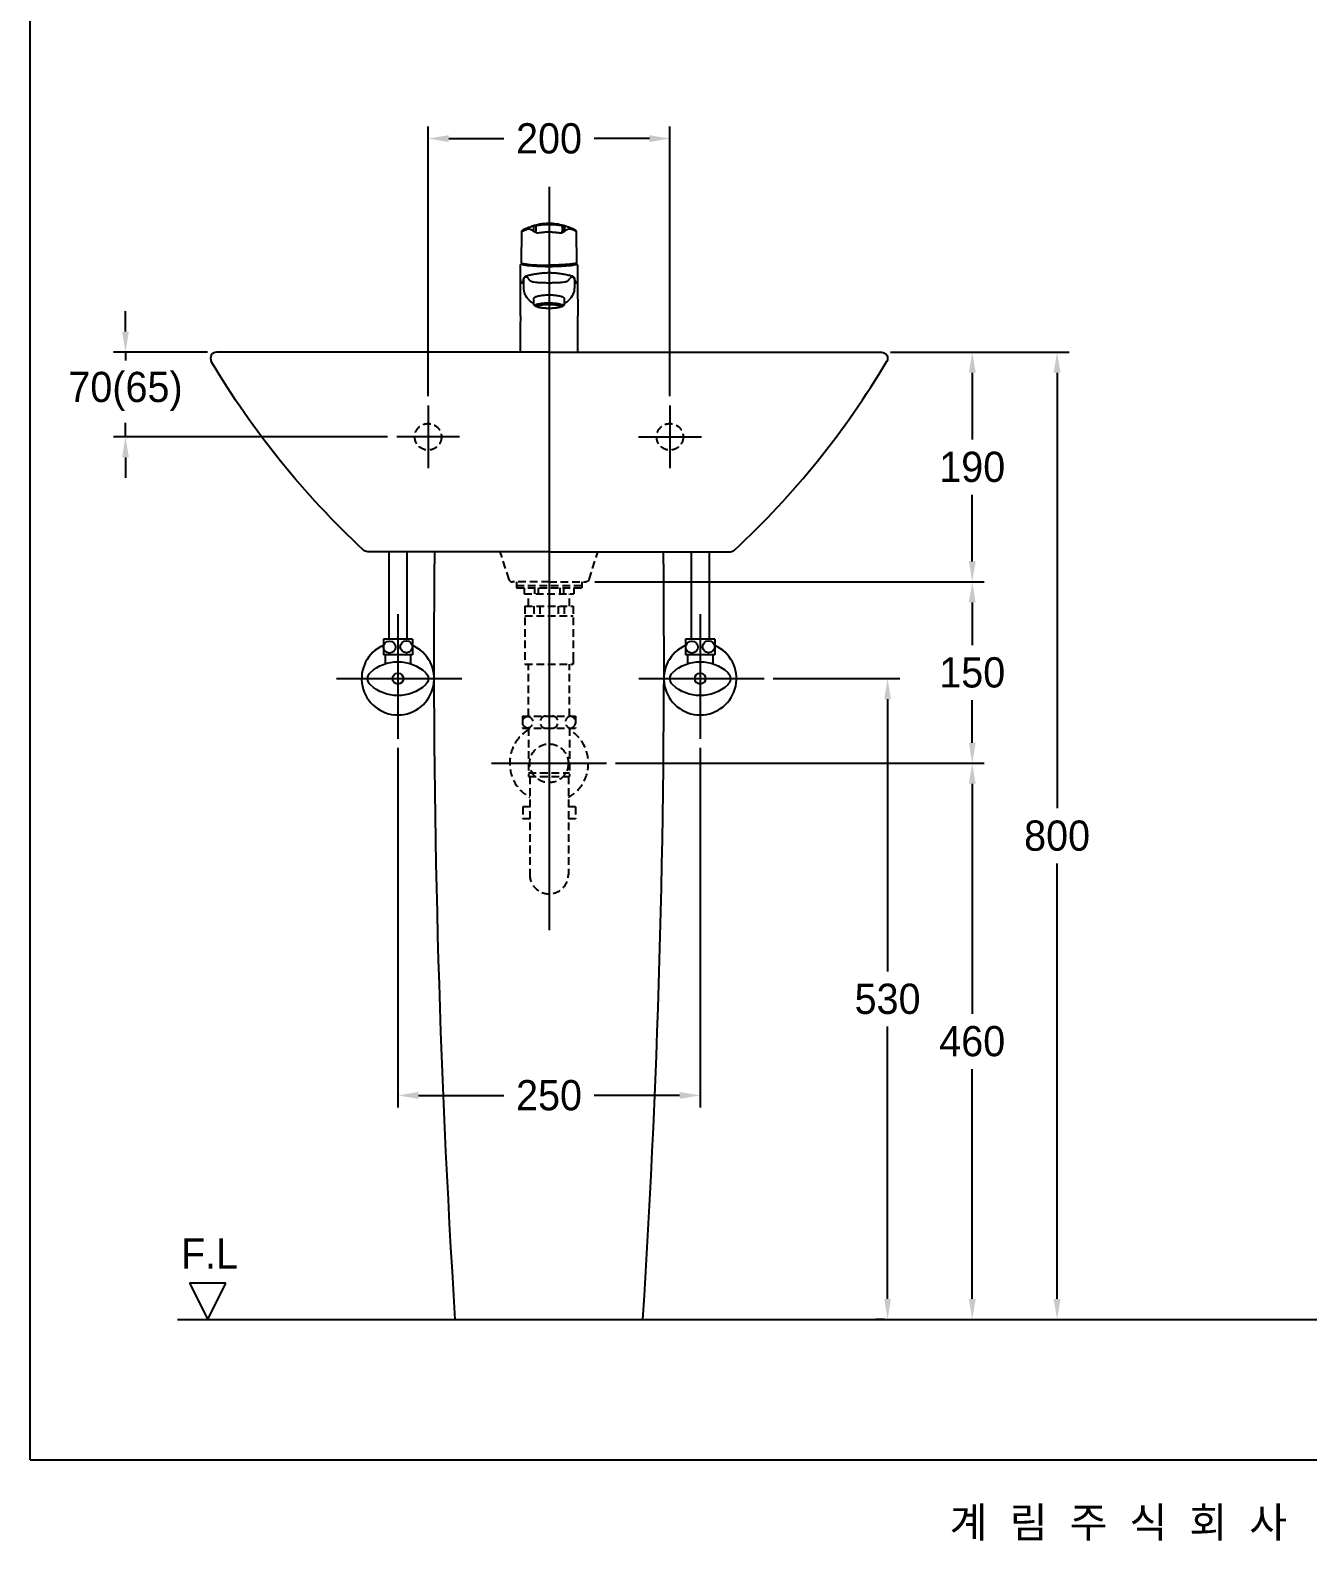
# Model space of a CAD drawing. Header units: millimetres. Extents: x 0 to 5789, y -67 to 2530.
# Drawn here: x 1989 to 3046, y -67 to 1183 of the extents above; entities that cross this region are included whole.
import ezdxf
from ezdxf.enums import TextEntityAlignment as Align
from ezdxf.lldxf.tags import DXFTag

# ---------------------------------------------------------------- set-up
doc = ezdxf.new("R2010")
doc.units = ezdxf.units.MM
doc.linetypes.add('DASHED2', pattern=[9.525, 6.35, -3.175])
for name, color, linetype in [('TEXT', 7, 'Continuous'), ('내부선 및 부속', 4, 'Continuous'), ('도각라인', 7, 'Continuous'), ('외형선', 3, 'Continuous'), ('점선', 6, 'DASHED2'), ('중심선', 1, 'DASHED'), ('치수선', 7, 'Continuous')]:
    doc.layers.add(name, color=color, linetype=linetype)
doc.styles.add('____', font='')
doc.styles.add('타이틀', font='H2GTRM.TTF', dxfattribs={"height": 25})
doc.styles.get('____').set_extended_font_data('굴림')
tags = doc.linetypes.add('DASHDOT', pattern=[70, 31, -13, 13, -13]).pattern_tags.tags
tags[10:11] = [DXFTag(74, 4), DXFTag(75, 0), DXFTag(340, '0'), DXFTag(46, 0.0), DXFTag(50, 0.0), DXFTag(44, 0.0), DXFTag(45, 0.0)]
tags[8:9] = [DXFTag(74, 4), DXFTag(75, 0), DXFTag(340, '0'), DXFTag(46, 0.0), DXFTag(50, 0.0), DXFTag(44, 0.0), DXFTag(45, 0.0)]
tags[6:7] = [DXFTag(74, 4), DXFTag(75, 0), DXFTag(340, '0'), DXFTag(46, 0.0), DXFTag(50, 0.0), DXFTag(44, 0.0), DXFTag(45, 0.0)]
tags[4:5] = [DXFTag(74, 4), DXFTag(75, 0), DXFTag(340, '0'), DXFTag(46, 0.0), DXFTag(50, 0.0), DXFTag(44, 0.0), DXFTag(45, 0.0)]
tags = doc.linetypes.add('DASHED', pattern=[25.72, 12.86, -12.86]).pattern_tags.tags
tags[6:7] = [DXFTag(74, 4), DXFTag(75, 0), DXFTag(340, '0'), DXFTag(46, 0.0), DXFTag(50, 0.0), DXFTag(44, 0.0), DXFTag(45, 0.0)]
tags[4:5] = [DXFTag(74, 4), DXFTag(75, 0), DXFTag(340, '0'), DXFTag(46, 0.0), DXFTag(50, 0.0), DXFTag(44, 0.0), DXFTag(45, 0.0)]
doc.dimstyles.new('MSADIM', dxfattribs={"dimtxt": 33, "dimasz": 17, "dimexe": 10, "dimexo": 7.5, "dimgap": 10, "dimtad": 0, "dimtih": 1, "dimtoh": 1, "dimdec": 0, "dimzin": 1, "dimdsep": 46, "dimtxsty": '____', "dimcen": 11.25, "dimadec": 0, "dimazin": 0, "dimtfac": 1, "dimtdec": 0, "dimtix": 1, "dimtmove": 0, "dimatfit": 3, "dimfxl": 0, "dimtolj": 1, "dimtzin": 1, "dimarcsym": 0})

# ---------------------------------------------------------------- blocks, each defined once
blk = doc.blocks.new('*D19')
at = {"layer": '치수선', "color": 0, "linetype": 'Continuous', "lineweight": -2}
for p, q in [((2318.4, 879.7), (2318.4, 1102.9)), ((2518.4, 879.7), (2518.4, 1102.9)), ((2335.4, 1092.9), (2381.1, 1092.9)), ((2501.4, 1092.9), (2455.7, 1092.9))]:
    blk.add_line(p, q, dxfattribs=at)
at = {"layer": '치수선', "color": 0, "linetype": 'Continuous'}
for points in [[(2335.4, 1095.7), (2335.4, 1090), (2318.4, 1092.9)], [(2501.4, 1095.7), (2501.4, 1090), (2518.4, 1092.9)]]:
    blk.add_solid(points, dxfattribs=at)
at = {"layer": '치수선', "color": 0, "linetype": 'Continuous', "insert": (2418.4, 1092.9), "char_height": 25, "attachment_point": 5, "style": '____'}
blk.add_mtext('\\A1;200', dxfattribs=at)
blk = doc.blocks.new('*D20')
at = {"layer": '치수선', "color": 0, "linetype": 'Continuous', "lineweight": -2}
for p, q in [((2068.1, 933.2), (2068.1, 950.2)), ((2135.9, 916.2), (2058.1, 916.2)), ((2068.1, 916.2), (2068.1, 909.4)), ((2068.1, 846.2), (2068.1, 857.9)), ((2284.9, 846.2), (2058.1, 846.2)), ((2068.1, 829.2), (2068.1, 812.2))]:
    blk.add_line(p, q, dxfattribs=at)
at = {"layer": '치수선', "color": 0, "linetype": 'Continuous'}
for points in [[(2065.3, 933.2), (2070.9, 933.2), (2068.1, 916.2)], [(2065.3, 829.2), (2070.9, 829.2), (2068.1, 846.2)]]:
    blk.add_solid(points, dxfattribs=at)
at = {"layer": '치수선', "color": 0, "linetype": 'Continuous', "insert": (2068.1, 883.7), "char_height": 25, "attachment_point": 5, "style": '____'}
blk.add_mtext('\\A1;70(65)', dxfattribs=at)
blk = doc.blocks.new('*D21')
at = {"layer": '치수선', "color": 0, "linetype": 'Continuous', "lineweight": -2}
for p, q in [((2700.9, 916.2), (2778.4, 916.2)), ((2768.4, 899.2), (2768.4, 844)), ((2768.4, 743.2), (2768.4, 798.3)), ((2456.2, 726.2), (2778.4, 726.2))]:
    blk.add_line(p, q, dxfattribs=at)
at = {"layer": '치수선', "color": 0, "linetype": 'Continuous'}
for points in [[(2765.6, 899.2), (2771.3, 899.2), (2768.4, 916.2)], [(2765.6, 743.2), (2771.3, 743.2), (2768.4, 726.2)]]:
    blk.add_solid(points, dxfattribs=at)
at = {"layer": '치수선', "color": 0, "linetype": 'Continuous', "insert": (2768.4, 821.2), "char_height": 25, "attachment_point": 5, "style": '____'}
blk.add_mtext('\\A1;190', dxfattribs=at)
blk = doc.blocks.new('*D22')
at = {"layer": '치수선', "color": 0, "linetype": 'Continuous', "lineweight": -2}
for p, q in [((2456.2, 726.2), (2778.4, 726.2)), ((2768.4, 709.2), (2768.4, 674)), ((2768.4, 593.2), (2768.4, 628.3)), ((2473.4, 576.2), (2778.4, 576.2))]:
    blk.add_line(p, q, dxfattribs=at)
at = {"layer": '치수선', "color": 0, "linetype": 'Continuous'}
for points in [[(2765.6, 709.2), (2771.3, 709.2), (2768.4, 726.2)], [(2765.6, 593.2), (2771.3, 593.2), (2768.4, 576.2)]]:
    blk.add_solid(points, dxfattribs=at)
at = {"layer": '치수선', "color": 0, "linetype": 'Continuous', "insert": (2768.4, 651.2), "char_height": 25, "attachment_point": 5, "style": '____'}
blk.add_mtext('\\A1;150', dxfattribs=at)
blk = doc.blocks.new('*D23')
at = {"layer": '치수선', "color": 0, "linetype": 'Continuous', "lineweight": -2}
for p, q in [((2473.4, 576.2), (2778.4, 576.2)), ((2768.4, 559.2), (2768.4, 369)), ((2768.4, 133.2), (2768.4, 323.3)), ((2760.6, 116.2), (2778.4, 116.2))]:
    blk.add_line(p, q, dxfattribs=at)
at = {"layer": '치수선', "color": 0, "linetype": 'Continuous'}
for points in [[(2765.6, 559.2), (2771.3, 559.2), (2768.4, 576.2)], [(2765.6, 133.2), (2771.3, 133.2), (2768.4, 116.2)]]:
    blk.add_solid(points, dxfattribs=at)
at = {"layer": '치수선', "color": 0, "linetype": 'Continuous', "insert": (2768.4, 346.2), "char_height": 25, "attachment_point": 5, "style": '____'}
blk.add_mtext('\\A1;460', dxfattribs=at)
blk = doc.blocks.new('*D24')
at = {"layer": '치수선', "color": 0, "linetype": 'Continuous', "lineweight": -2}
for p, q in [((2603.7, 646.2), (2708.4, 646.2)), ((2698.4, 629.2), (2698.4, 404)), ((2698.4, 133.2), (2698.4, 358.4)), ((2695.8, 116.2), (2688.4, 116.2))]:
    blk.add_line(p, q, dxfattribs=at)
at = {"layer": '치수선', "color": 0, "linetype": 'Continuous'}
for points in [[(2695.6, 629.2), (2701.2, 629.2), (2698.4, 646.2)], [(2695.6, 133.2), (2701.2, 133.2), (2698.4, 116.2)]]:
    blk.add_solid(points, dxfattribs=at)
at = {"layer": '치수선', "color": 0, "linetype": 'Continuous', "insert": (2698.4, 381.2), "char_height": 25, "attachment_point": 5, "style": '____'}
blk.add_mtext('\\A1;530', dxfattribs=at)
blk = doc.blocks.new('*D25')
at = {"layer": '치수선', "color": 0, "linetype": 'Continuous', "lineweight": -2}
for p, q in [((2700.9, 916.2), (2848.6, 916.2)), ((2838.6, 899.2), (2838.6, 539)), ((2838.6, 133.2), (2838.6, 493.4)), ((2814.6, 116.2), (2848.6, 116.2))]:
    blk.add_line(p, q, dxfattribs=at)
at = {"layer": '치수선', "color": 0, "linetype": 'Continuous'}
for points in [[(2835.7, 899.2), (2841.4, 899.2), (2838.6, 916.2)], [(2835.7, 133.2), (2841.4, 133.2), (2838.6, 116.2)]]:
    blk.add_solid(points, dxfattribs=at)
at = {"layer": '치수선', "color": 0, "linetype": 'Continuous', "insert": (2838.6, 516.2), "char_height": 25, "attachment_point": 5, "style": '____'}
blk.add_mtext('\\A1;800', dxfattribs=at)
blk = doc.blocks.new('*D27')
at = {"layer": '치수선', "color": 0, "linetype": 'Continuous', "lineweight": -2}
for p, q in [((2293.4, 589), (2293.4, 291.5)), ((2543.4, 589), (2543.4, 291.5)), ((2310.4, 301.5), (2381.1, 301.5)), ((2526.4, 301.5), (2455.7, 301.5))]:
    blk.add_line(p, q, dxfattribs=at)
at = {"layer": '치수선', "color": 0, "linetype": 'Continuous'}
for points in [[(2310.4, 304.3), (2310.4, 298.6), (2293.4, 301.5)], [(2526.4, 304.3), (2526.4, 298.6), (2543.4, 301.5)]]:
    blk.add_solid(points, dxfattribs=at)
at = {"layer": '치수선', "color": 0, "linetype": 'Continuous', "insert": (2418.4, 301.5), "char_height": 25, "attachment_point": 5, "style": '____'}
blk.add_mtext('\\A1;250', dxfattribs=at)

msp = doc.modelspace()

# ---------------------------------------------------------------- linework, layer by layer
at = {"layer": '내부선 및 부속', "linetype": 'Continuous'}
for p, q in [((2395.6, 990.7), (2395.8, 1015.1)), ((2395.8, 1015.1), (2395.8, 1016)), ((2441.1, 1016), (2441.1, 1016)), ((2441.1, 1015.1), (2441.1, 1016)), ((2441.3, 990.7), (2441.1, 1015.1)), ((2405.9, 956), (2405.9, 960.7)), ((2430.9, 960.7), (2430.9, 956)), ((2285.9, 751.2), (2285.9, 678.9)), ((2300.9, 751.2), (2300.9, 678.9)), ((2535.9, 751.2), (2535.9, 678.9)), ((2550.9, 751.2), (2550.9, 678.9)), ((2281.4, 678.9), (2281.4, 665.9)), ((2305.4, 678.9), (2281.4, 678.9)), ((2305.4, 678.9), (2305.4, 665.9)), ((2531.4, 678.9), (2531.4, 665.9)), ((2555.4, 678.9), (2531.4, 678.9)), ((2555.4, 678.9), (2555.4, 665.9)), ((2305.4, 665.9), (2281.4, 665.9)), ((2282.9, 665.9), (2282.9, 658.5)), ((2303.9, 665.9), (2303.9, 658.5)), ((2555.4, 665.9), (2531.4, 665.9)), ((2532.9, 665.9), (2532.9, 658.5)), ((2553.9, 665.9), (2553.9, 658.5))]:
    msp.add_line(p, q, dxfattribs=at)
at = {"layer": '내부선 및 부속', "linetype": 'Continuous', "flags": 128}
for points in [[(2270.7, 641, -0.44), (2270.7, 651.3)], [(2270.7, 651.3, -0.388889), (2316.2, 651.3)], [(2316.2, 651.3, -0.44), (2316.2, 641)], [(2520.7, 641, -0.44), (2520.7, 651.3)], [(2520.7, 651.3, -0.388889), (2566.2, 651.3)], [(2566.2, 651.3, -0.44), (2566.2, 641)], [(2316.2, 641, -0.388889), (2270.7, 641)], [(2566.2, 641, -0.388889), (2520.7, 641)]]:
    msp.add_lwpolyline(points, format="xyb", dxfattribs=at)
at = {"layer": '내부선 및 부속', "linetype": 'Continuous'}
for centre, radius in [((2286.5, 672.3), 5), ((2300.4, 672.6), 5), ((2536.5, 672.3), 5), ((2550.4, 672.6), 5), ((2293.4, 646.2), 4.5), ((2543.4, 646.2), 4.5)]:
    msp.add_circle(centre, radius, dxfattribs=at)
for centre, radius, start, end in [((2401, 1011.9), 6.17, 40.9394, 90.3276), ((2435.8, 1011.9), 6.17, 89.6724, 139.0606), ((2293.4, 646.2), 30, 113.5781, 66.4217), ((2543.4, 646.2), 30, 113.5781, 66.4217)]:
    msp.add_arc(centre, radius, start, end, dxfattribs=at)
for points, degree, knots in [([(2395.8, 1016), (2395.9, 1016), (2396.1, 1016.2), (2396.6, 1016.4), (2397.5, 1016.8), (2398.9, 1017.3), (2400.2, 1017.8), (2401, 1018.1)], 3, [0, 0, 0, 0, 0.154023, 0.3203, 0.498135, 0.714224, 1, 1, 1, 1]), ([(2401.5, 1019.2), (2401.1, 1019), (2400.5, 1018.8), (2399.3, 1018.3), (2398.1, 1017.8), (2397.2, 1017.4), (2396.7, 1017.1), (2396.6, 1017), (2396.5, 1016.9)], 3, [0, 0, 0, 0, 0.125751, 0.25087, 0.500195, 0.749311, 0.874844, 1, 1, 1, 1]), ([(2406.4, 1021.1), (2406.4, 1021.1), (2406.2, 1021), (2405.7, 1020.8), (2405, 1020.5), (2404.4, 1020.3), (2404, 1020.1)], 3, [0, 0, 0, 0, 0.248773, 0.499961, 0.748114, 1, 1, 1, 1]), ([(2406.4, 1021.1), (2408.2, 1021.7), (2411.8, 1022.6), (2417.8, 1023.1), (2424.2, 1022.7), (2428.2, 1021.8), (2430.5, 1021.1)], 3, [0, 0, 0, 0, 0.172614, 0.472869, 0.772389, 1, 1, 1, 1]), ([(2408.2, 1021), (2408.2, 1021), (2408.2, 1021), (2408, 1021.2), (2407.9, 1021.2), (2407.7, 1021.3), (2407.6, 1021.4), (2407.5, 1021.4)], 3, [0, 0, 0, 0, 0.121408, 0.121408, 0.607064, 0.607064, 1, 1, 1, 1]), ([(2407.8, 1015.2), (2408.7, 1014.9), (2408.8, 1014.9), (2409.1, 1014.9), (2409.8, 1015), (2411.3, 1015.2), (2413.8, 1015.5), (2416.1, 1015.7), (2417.2, 1015.7), (2417.8, 1015.7)], 3, [0, 0, 0, 0, 0.083754, 0.167101, 0.251369, 0.500054, 0.748883, 0.875168, 1, 1, 1, 1]), ([(2417.8, 1021.7), (2417.4, 1021.7), (2416.6, 1021.6), (2415.4, 1021.6), (2413.5, 1021.5), (2411.6, 1021.3), (2410, 1021.1), (2409.1, 1021), (2408.4, 1020.9), (2408.3, 1021), (2408.2, 1021)], 3, [0, 0, 0, 0, 0.08364, 0.166971, 0.251297, 0.499774, 0.623968, 0.749249, 0.875394, 1, 1, 1, 1]), ([(2428.6, 1021), (2428.6, 1021), (2428.5, 1020.9), (2428.2, 1021), (2427.7, 1021), (2426.9, 1021.1), (2425.3, 1021.3), (2423.2, 1021.5), (2420.8, 1021.6), (2419.6, 1021.7), (2419, 1021.7)], 3, [0, 0, 0, 0, 0.083171, 0.166327, 0.250973, 0.376329, 0.500728, 0.749101, 0.874813, 1, 1, 1, 1]), ([(2419, 1015.7), (2419.4, 1015.7), (2420.1, 1015.7), (2421.3, 1015.6), (2423.2, 1015.5), (2425, 1015.3), (2426.5, 1015.1), (2427.4, 1015), (2428, 1014.9), (2428.1, 1014.9), (2428.2, 1014.9)], 3, [0, 0, 0, 0, 0.083297, 0.166448, 0.250981, 0.499317, 0.623286, 0.748997, 0.874882, 1, 1, 1, 1]), ([(2429.4, 1021.4), (2429.3, 1021.4), (2429.2, 1021.3), (2429, 1021.2), (2428.9, 1021.2), (2428.8, 1021.1), (2428.7, 1021), (2428.6, 1021)], 3, [0, 0, 0, 0, 0.458457, 0.458457, 0.729349, 0.729349, 1, 1, 1, 1]), ([(2431.4, 1020.7), (2431.2, 1020.8), (2430.7, 1021), (2430.5, 1021.1), (2430.4, 1021.1)], 3, [0, 0, 0, 0, 0.503034, 1, 1, 1, 1]), ([(2435.1, 1019.3), (2434.7, 1019.4), (2433.9, 1019.7), (2432.9, 1020.1), (2432.1, 1020.4), (2431.6, 1020.6), (2431.4, 1020.7)], 3, [0, 0, 0, 0, 0.250372, 0.500014, 0.748927, 1, 1, 1, 1]), ([(2440.4, 1016.9), (2440.3, 1017), (2440.1, 1017.2), (2439.5, 1017.5), (2438.6, 1017.9), (2437.3, 1018.4), (2436.1, 1018.9), (2435.4, 1019.2)], 3, [0, 0, 0, 0, 0.165694, 0.331798, 0.499885, 0.749156, 1, 1, 1, 1]), ([(2441.1, 1016), (2441, 1016), (2440.8, 1016.2), (2440.2, 1016.4), (2439.3, 1016.8), (2438, 1017.3), (2436.6, 1017.8), (2435.9, 1018.1)], 3, [0, 0, 0, 0, 0.154023, 0.3203, 0.498135, 0.714224, 1, 1, 1, 1]), ([(2394.9, 988.3), (2394.9, 988.3), (2394.9, 988.4), (2395.1, 988.8), (2395.4, 989.2), (2395.9, 989.5), (2396.2, 989.6), (2396.4, 989.7)], 3, [0, 0, 0, 0, 0.04006, 0.118961, 0.377798, 0.727526, 1, 1, 1, 1]), ([(2395.7, 990), (2395.8, 989.9), (2396.1, 989.7), (2396.9, 989.5), (2397.4, 989.4), (2398.7, 989.2), (2399.5, 989.1), (2401.2, 988.9), (2402.1, 988.8), (2405.3, 988.5), (2407.7, 988.4), (2412.9, 988.2), (2415.6, 988.2), (2418.4, 988.2)], 3, [0, 0, 0, 0, 0.125, 0.125, 0.25, 0.25, 0.375, 0.375, 0.5, 0.5, 0.75, 0.75, 1, 1, 1, 1]), ([(2395.9, 989.2), (2395.9, 988.9), (2397, 988.5), (2400.9, 987.9), (2403.7, 987.7), (2407.1, 987.5)], 3, [0, 0, 0, 0, 0.5, 0.5, 1, 1, 1, 1]), ([(2407.1, 987.5), (2408.8, 987.4), (2410.6, 987.3), (2414.5, 987.2), (2416.4, 987.2), (2418.4, 987.2)], 3, [0, 0, 0, 0, 0.5, 0.5, 1, 1, 1, 1]), ([(2441.2, 990), (2440.9, 989.7), (2440.1, 989.5), (2438.1, 989.2), (2437.4, 989.1), (2435.7, 988.9), (2434.7, 988.8), (2432.6, 988.6), (2431.5, 988.6), (2429.2, 988.4), (2427.9, 988.4), (2424, 988.2), (2421.2, 988.2), (2418.4, 988.2)], 3, [0, 0, 0, 0, 0.25, 0.25, 0.375, 0.375, 0.5, 0.5, 0.625, 0.625, 0.75, 0.75, 1, 1, 1, 1]), ([(2418.4, 987.2), (2420.4, 987.2), (2422.4, 987.2), (2426.2, 987.3), (2428, 987.4), (2429.8, 987.5)], 3, [0, 0, 0, 0, 0.5, 0.5, 1, 1, 1, 1]), ([(2429.8, 987.5), (2433.2, 987.7), (2436, 987.9), (2439.9, 988.5), (2440.9, 988.9), (2440.9, 989.2)], 3, [0, 0, 0, 0, 0.5, 0.5, 1, 1, 1, 1]), ([(2440.5, 989.7), (2440.8, 989.6), (2441.1, 989.5), (2441.4, 989.2), (2441.9, 988.2)], 3, [0, 0, 0, 0, 0.891166, 1, 1, 1, 1]), ([(2396.4, 974.2), (2396.4, 974), (2396.3, 973.8), (2396.1, 973.5), (2395.9, 973.3), (2395.7, 973.3), (2395.4, 973.6), (2395.1, 974.2), (2395, 974.8), (2394.9, 977.4)], 3, [0, 0, 0, 0, 0.092253, 0.195753, 0.310078, 0.438828, 0.61431, 0.927777, 1, 1, 1, 1]), ([(2397.4, 976.7), (2397.3, 976.3), (2397, 975.7), (2396.7, 974.8), (2396.5, 974.3), (2396.4, 974.2)], 3, [0, 0, 0, 0, 0.499854, 0.864283, 1, 1, 1, 1]), ([(2401.3, 977.1), (2401.1, 977.3), (2400.8, 977.8), (2400.3, 978.1), (2399.8, 978.3), (2399.2, 978.3), (2398.5, 978.1), (2398, 977.6), (2397.6, 977), (2397.4, 976.7)], 3, [0, 0, 0, 0, 0.11347, 0.234522, 0.363327, 0.50003, 0.67978, 0.846318, 1, 1, 1, 1]), ([(2403.1, 974.9), (2403, 975.1), (2402.7, 975.3), (2402.5, 975.6), (2402.3, 975.8), (2402.1, 976), (2401.8, 976.3), (2401.6, 976.7), (2401.4, 977), (2401.3, 977.1)], 3, [0, 0, 0, 0, 0.148029, 0.285468, 0.333976, 0.413001, 0.536729, 0.76998, 1, 1, 1, 1]), ([(2411.5, 973.6), (2411, 973.6), (2409.9, 973.6), (2408, 973.8), (2406, 974), (2404.1, 974.4), (2403.5, 974.7), (2403.1, 974.9)], 3, [0, 0, 0, 0, 0.126608, 0.254892, 0.513961, 0.738508, 1, 1, 1, 1]), ([(2433.8, 974.9), (2433.6, 974.8), (2433.3, 974.6), (2432.6, 974.4), (2431.8, 974.2), (2430.5, 973.9), (2428.8, 973.8), (2426.9, 973.6), (2425.9, 973.6), (2425.4, 973.6)], 3, [0, 0, 0, 0, 0.134492, 0.261766, 0.379705, 0.486505, 0.745341, 0.873507, 1, 1, 1, 1]), ([(2433.7, 974.9), (2434.2, 975.4), (2434.6, 975.8), (2435, 976.3), (2435.1, 976.5), (2435.4, 976.8), (2435.5, 977), (2435.6, 977.1)], 3, [0, 0, 0, 0, 0.500004, 0.500004, 0.750006, 0.750006, 1, 1, 1, 1]), ([(2439.4, 976.7), (2439.3, 976.9), (2439, 977.4), (2438.6, 977.8), (2438.1, 978.2), (2437.6, 978.3), (2436.9, 978.3), (2436.2, 977.9), (2435.8, 977.4), (2435.6, 977.1)], 3, [0, 0, 0, 0, 0.114068, 0.235321, 0.363914, 0.49999, 0.680483, 0.847029, 1, 1, 1, 1]), ([(2440.4, 974.2), (2440.4, 974.3), (2440.2, 974.8), (2439.9, 975.7), (2439.6, 976.3), (2439.4, 976.7)], 3, [0, 0, 0, 0, 0.13594, 0.500146, 1, 1, 1, 1]), ([(2442, 977.4), (2442, 977.2), (2442, 976.8), (2442, 976.2), (2441.9, 975.1), (2441.7, 974), (2441.3, 973.4), (2441, 973.2), (2440.7, 973.4), (2440.5, 973.9), (2440.4, 974.2)], 3, [0, 0, 0, 0, 0.058074, 0.116031, 0.231715, 0.46298, 0.642043, 0.72089, 0.875045, 1, 1, 1, 1]), ([(2405.9, 956.5), (2404.5, 957.2), (2403.1, 958.1), (2399.2, 962), (2397.5, 965.8), (2397.5, 969.7)], 3, [0, 0, 0, 0, 0.290936, 0.290936, 1, 1, 1, 1]), ([(2418.4, 973.4), (2417.8, 973.4), (2416.7, 973.4), (2414.9, 973.5), (2413.2, 973.5), (2412, 973.6), (2411.5, 973.6)], 3, [0, 0, 0, 0, 0.245502, 0.497794, 0.749011, 1, 1, 1, 1]), ([(2425.4, 973.6), (2424.8, 973.6), (2423.7, 973.6), (2422.1, 973.5), (2420.3, 973.4), (2419.1, 973.4), (2418.4, 973.4)], 3, [0, 0, 0, 0, 0.252282, 0.502311, 0.712942, 1, 1, 1, 1]), ([(2439.4, 969.7), (2439.4, 965.8), (2437.7, 962), (2433.7, 958.1), (2432.4, 957.2), (2430.9, 956.5)], 3, [0, 0, 0, 0, 0.709091, 0.709091, 1, 1, 1, 1]), ([(2418.4, 952.4), (2418.2, 952.4), (2417.6, 952.4), (2416.7, 952.4), (2415.5, 952.5), (2414.4, 952.5), (2413.4, 952.6), (2412.3, 952.8), (2411.4, 952.9), (2410.4, 953.1), (2409.6, 953.3), (2408.8, 953.5), (2408.1, 953.8), (2407.5, 954), (2407, 954.4), (2406.5, 954.7), (2406.2, 955), (2406, 955.4), (2405.9, 955.8), (2405.9, 956), (2405.9, 956)], 3, [0, 0, 0, 0, 0.03216, 0.093309, 0.154497, 0.215742, 0.27708, 0.338559, 0.40024, 0.462211, 0.5246, 0.587601, 0.651523, 0.716856, 0.784287, 0.842861, 0.892186, 0.93599, 0.977075, 1, 1, 1, 1]), ([(2407.8, 954.1), (2408, 954.2), (2408.5, 954.4), (2408.8, 954.5), (2409.1, 954.7), (2409.5, 954.8), (2409.9, 954.9), (2410.7, 955.1), (2411.2, 955.2), (2411.6, 955.2), (2412.1, 955.3), (2412.6, 955.4), (2413.1, 955.5), (2413.7, 955.5), (2414.2, 955.6), (2414.7, 955.6), (2415.3, 955.6), (2415.8, 955.7), (2416.3, 955.7), (2416.9, 955.7), (2417.4, 955.7), (2417.9, 955.8), (2418.4, 955.8)], 2, [0, 0, 0, 0.080037, 0.16367, 0.16367, 0.247303, 0.247303, 0.330936, 0.414569, 0.414569, 0.498202, 0.498202, 0.581835, 0.581835, 0.665468, 0.665468, 0.749101, 0.749101, 0.832734, 0.832734, 0.916367, 0.916367, 1, 1, 1]), ([(2430.9, 956), (2430.9, 956), (2430.9, 955.8), (2430.8, 955.4), (2430.6, 955.1), (2430.4, 954.7), (2430, 954.4), (2429.5, 954.1), (2428.9, 953.8), (2428.2, 953.6), (2427.4, 953.3), (2426.6, 953.1), (2425.6, 952.9), (2424.7, 952.8), (2423.6, 952.7), (2422.6, 952.5), (2421.5, 952.5), (2420.3, 952.4), (2419.3, 952.4), (2418.7, 952.4), (2418.4, 952.4)], 3, [0, 0, 0, 0, 0.021022, 0.063347, 0.106004, 0.151989, 0.204422, 0.265513, 0.33275, 0.399542, 0.464481, 0.528085, 0.590824, 0.652997, 0.714792, 0.77633, 0.837693, 0.898939, 0.960114, 1, 1, 1, 1]), ([(2418.4, 955.8), (2418.9, 955.8), (2419.5, 955.7), (2420, 955.7), (2420.5, 955.7), (2421.1, 955.7), (2421.6, 955.6), (2422.1, 955.6), (2422.7, 955.6), (2423.2, 955.5), (2424.2, 955.4), (2424.7, 955.3), (2425.2, 955.2), (2425.7, 955.2), (2426.1, 955.1), (2427, 954.9), (2427.4, 954.8), (2427.7, 954.7), (2428, 954.5), (2428.4, 954.4), (2428.6, 954.3), (2428.9, 954.2), (2429.1, 954.1)], 2, [0, 0, 0, 0.083632, 0.083632, 0.167265, 0.167265, 0.250897, 0.250897, 0.33453, 0.33453, 0.418162, 0.501795, 0.501795, 0.585427, 0.585427, 0.66906, 0.752692, 0.752692, 0.836324, 0.836324, 0.919957, 0.919957, 1, 1, 1]), ([(2394.7, 946.4), (2394.7, 946.4), (2394.7, 946.1), (2394.7, 945.2), (2394.7, 942.4), (2394.6, 939.4), (2394.6, 936.9), (2394.6, 936.4)], 3, [0, 0, 0, 0, 0.015047, 0.091734, 0.245109, 0.85861, 1, 1, 1, 1]), ([(2442.2, 936.4), (2442.2, 936.9), (2442.2, 939.4), (2442.2, 942.4), (2442.2, 945.2), (2442.2, 946.1), (2442.2, 946.4), (2442.2, 946.4)], 3, [0, 0, 0, 0, 0.14139, 0.754891, 0.908266, 0.984953, 1, 1, 1, 1])]:
    msp.add_open_spline(points, degree=degree, knots=knots, dxfattribs=at)
for points, weights, knots in [([(2395.8, 1016), (2395.8, 1016.4), (2396.1, 1016.7), (2396.3, 1016.9), (2396.5, 1016.9)], [0.853807806969, 0.847449600697, 1, 0.908279657364, 0.874004244804], [0, 0, 0, 0.624514, 0.624514, 1, 1, 1]), ([(2405.7, 1020.1), (2405.7, 1020.6), (2406.1, 1020.9), (2406.2, 1021.1), (2406.4, 1021.1)], [0.857696473598, 0.828921318054, 1, 0.927208960056, 0.890598535538], [0, 0, 0, 0.701517, 0.701517, 1, 1, 1]), ([(2430.4, 1021.1), (2430.6, 1021.1), (2430.8, 1020.9), (2431.2, 1020.6), (2431.2, 1020.1)], [0.890763700008, 0.927372932434, 1, 0.828757882118, 0.857751607895], [0, 0, 0, 0.297812, 0.297812, 1, 1, 1]), ([(2405.9, 960.7), (2405.9, 960.7), (2405.9, 960.7), (2405.9, 963.6), (2418.4, 963.6)], [0.999898374081, 0.999949157238, 1, 0.707106769085, 1], [0, 0, 0, 0.000173, 0.000173, 1, 1, 1])]:
    msp.add_rational_spline(points, weights, degree=2, knots=knots, dxfattribs=at)
for points, degree in [([(2401.4, 1019.1), (2401.6, 1019.2), (2401.7, 1019.3)], 2), ([(2401.8, 1019.3), (2401.7, 1019.2), (2401.6, 1019.2), (2401.5, 1019.2)], 3), ([(2404, 1020.1), (2403.4, 1019.9), (2402.6, 1019.6), (2401.8, 1019.3)], 3), ([(2405.7, 1016), (2405.7, 1017.3), (2405.7, 1018.7), (2405.7, 1020.1)], 3), ([(2407.8, 1015.2), (2406.7, 1015.6), (2405.7, 1016)], 2), ([(2407.5, 1020), (2407.5, 1019.1), (2407.5, 1018.2)], 2), ([(2407.5, 1018.2), (2407.5, 1017.1), (2407.5, 1015.9)], 2), ([(2407.8, 1015.2), (2407.6, 1015.4), (2407.5, 1015.7), (2407.5, 1015.9)], 3), ([(2419, 1021.7), (2418.6, 1021.7), (2418.2, 1021.7), (2417.8, 1021.7)], 3), ([(2419, 1015.7), (2418.4, 1015.7), (2417.8, 1015.7)], 2), ([(2429.4, 1020), (2429.4, 1020.4), (2429, 1020.9), (2428.6, 1021)], 3), ([(2429.1, 1015.2), (2430.1, 1015.6), (2431.2, 1016)], 2), ([(2429.4, 1020), (2429.4, 1019.1), (2429.4, 1018.2)], 2), ([(2429.4, 1018.2), (2429.4, 1017.1), (2429.4, 1015.9)], 2), ([(2431.2, 1020.1), (2431.2, 1018.8), (2431.2, 1017.4), (2431.2, 1016)], 3), ([(2431.2, 1016), (2431.2, 1017.3), (2431.2, 1018.7), (2431.2, 1020.1)], 3), ([(2435.4, 1019.2), (2435.3, 1019.2), (2435.2, 1019.2), (2435.1, 1019.3)], 3), ([(2435.1, 1019.3), (2435.3, 1019.2), (2435.5, 1019.1)], 2), ([(2441.1, 1016), (2441.1, 1016.4), (2440.8, 1016.8), (2440.4, 1016.9)], 3), ([(2394.9, 977.4), (2394.9, 981), (2394.9, 984.6), (2394.9, 988.2)], 3), ([(2395.6, 990.1), (2395.6, 990.1), (2395.6, 990.4), (2395.6, 990.7)], 3), ([(2395.7, 990), (2395.7, 990), (2395.6, 990), (2395.6, 990.1)], 3), ([(2396.4, 989.7), (2396, 989.3), (2395.9, 989.3), (2395.9, 989.2)], 3), ([(2440.9, 989.2), (2440.9, 989.3), (2440.9, 989.3), (2440.5, 989.7)], 3), ([(2441.3, 990.1), (2441.2, 990), (2441.2, 990), (2441.2, 990)], 3), ([(2441.3, 990.1), (2441.3, 990.1), (2441.3, 990.4), (2441.3, 990.7)], 3), ([(2441.9, 988.2), (2442, 984.6), (2442, 981), (2442, 977.4)], 3), ([(2394.8, 968.1), (2394.8, 971.2), (2394.8, 974.3), (2394.9, 977.4)], 3), ([(2397.4, 976.7), (2397.4, 977), (2397.5, 977.3), (2397.8, 977.6)], 3), ([(2397.5, 969.7), (2397.5, 972), (2397.5, 974.3), (2397.4, 976.7)], 3), ([(2397.7, 977.5), (2398.4, 978.8), (2399.2, 979.3)], 2), ([(2399.2, 979.3), (2409.4, 982), (2418.6, 982)], 2), ([(2418.3, 982), (2427.4, 982), (2437.6, 979.3)], 2), ([(2437.6, 979.3), (2438.5, 978.8), (2439.2, 977.5)], 2), ([(2439.1, 977.6), (2439.3, 977.3), (2439.4, 977), (2439.4, 976.7)], 3), ([(2439.4, 976.7), (2439.4, 974.3), (2439.4, 972), (2439.4, 969.7)], 3), ([(2442, 977.4), (2442, 974.3), (2442, 971.2), (2442, 968.1)], 3), ([(2394.7, 946.4), (2394.7, 953.6), (2394.8, 960.8), (2394.8, 968.1)], 3), ([(2397.5, 969.7), (2397.5, 969.7), (2397.5, 969.7), (2397.5, 969.7)], 3), ([(2439.4, 969.7), (2439.4, 969.7), (2439.4, 969.7), (2439.4, 969.7)], 3), ([(2442, 968.1), (2442.1, 962.3), (2442.1, 956.6), (2442.2, 946.4)], 3), ([(2394.6, 936.4), (2394.6, 929.7), (2394.6, 922.9), (2394.5, 916.2)], 3), ([(2442.3, 916.2), (2442.3, 922.9), (2442.3, 929.7), (2442.2, 936.4)], 3)]:
    msp.add_open_spline(points, degree=degree, dxfattribs=at)
for points, weights in [([(2401.7, 1019.3), (2401.8, 1019.3), (2401.8, 1019.3)], [0.999868571758, 0.985788583755, 0.973063528538]), ([(2408.2, 1021), (2407.4, 1020.8), (2407.5, 1020)], [1, 0.785155773163, 1]), ([(2428.2, 1014.9), (2429.4, 1014.6), (2429.4, 1015.9)], [1, 0.610394537449, 1]), ([(2418.4, 963.6), (2430.9, 963.6), (2430.9, 960.7)], [1, 0.707106769085, 1]), ([(2406.4, 954.9), (2409, 957), (2418.4, 957)], [0.911089301109, 0.761760473251, 1]), ([(2418.4, 957), (2427.9, 957), (2430.4, 954.9)], [1, 0.7617623806, 0.911086916924])]:
    msp.add_rational_spline(points, weights, degree=2, dxfattribs=at)
at = {"layer": '도각라인', "color": 7}
for q in [(1989.3, 2530), (3789.3, 0)]:
    msp.add_line((1989.3, 0), q, dxfattribs=at)
at = {"layer": '외형선', "linetype": 'Continuous'}
for p, q in [((2418.4, 916.2), (2143.4, 916.2)), ((2418.4, 916.2), (2693.4, 916.2)), ((2418.4, 751.2), (2268.4, 751.2)), ((2418.4, 751.2), (2568.4, 751.2)), ((2151.1, 146.2), (2121.1, 146.2)), ((2121.1, 146.2), (2136.1, 116.2)), ((2136.1, 116.2), (2151.1, 146.2)), ((2111.1, 116.2), (3561.8, 116.2))]:
    msp.add_line(p, q, dxfattribs=at)
at = {"layer": '외형선', "linetype": 'Continuous', "flags": 128}
for points in [[(2693.4, 916.2, -0.581128), (2697.7, 908.6)], [(2265, 752.5, -0.071998), (2139.1, 908.6)], [(2268.4, 751.2, -0.18931), (2265, 752.5)], [(2340.9, 116.2, -0.018491), (2323.9, 751.2)]]:
    msp.add_lwpolyline(points, format="xyb", dxfattribs=at)
at = {"layer": '외형선', "linetype": 'Continuous'}
for centre, radius, start, end in [((2143.4, 911.2), 5, 90, 210.6483), ((2095.5, 1265.5), 700, 312.8793, 329.3517), ((-6078, 664.3), 8591.5, 356.34239, 0.57965), ((2568.4, 756.2), 5, 270, 312.8793)]:
    msp.add_arc(centre, radius, start, end, dxfattribs=at)
at = {"layer": '점선'}
for p, q in [((2385.3, 728.3), (2378, 751.2)), ((2451.6, 728.3), (2458.8, 751.2)), ((2418.4, 726.2), (2388.1, 726.2)), ((2391.4, 726.2), (2391.4, 721.2)), ((2418.4, 726.2), (2448.7, 726.2)), ((2445.4, 726.2), (2445.4, 721.2)), ((2391.4, 723.2), (2445.4, 723.2)), ((2391.4, 721.2), (2445.4, 721.2)), ((2397.9, 721.2), (2397.9, 716.2)), ((2397.9, 716.2), (2438.9, 716.2)), ((2401.4, 706.2), (2401.4, 716.2)), ((2406.4, 721.2), (2406.4, 716.2)), ((2409.4, 721.2), (2409.4, 716.2)), ((2427.4, 721.2), (2427.4, 716.2)), ((2430.4, 721.2), (2430.4, 716.2)), ((2435.4, 706.2), (2435.4, 716.2)), ((2438.9, 721.2), (2438.9, 716.2)), ((2398.4, 706.2), (2398.4, 658.2)), ((2398.4, 706.2), (2438.4, 706.2)), ((2405.9, 706.2), (2405.9, 698.2)), ((2410.9, 706.2), (2410.9, 698.2)), ((2425.9, 706.2), (2425.9, 698.2)), ((2430.9, 706.2), (2430.9, 698.2)), ((2438.4, 706.2), (2438.4, 661.4)), ((2398.4, 698.2), (2438.4, 698.2)), ((2398.4, 658.2), (2438.4, 658.2)), ((2401.4, 615.2), (2401.4, 658.2)), ((2435.4, 615.2), (2435.4, 658.2)), ((2438.4, 661.4), (2438.4, 658.2)), ((2396.4, 615.2), (2440.4, 615.2)), ((2396.4, 615.2), (2396.4, 605.2)), ((2440.4, 615.2), (2440.4, 605.2)), ((2396.4, 605.2), (2440.4, 605.2)), ((2401.4, 605.2), (2401.4, 565.2)), ((2435.4, 605.2), (2435.4, 565.2)), ((2401.4, 568.2), (2435.4, 568.2)), ((2401.4, 565.2), (2435.4, 565.2)), ((2402.4, 565.2), (2402.4, 484.2)), ((2434.4, 565.2), (2434.4, 484.2)), ((2396.7, 540.2), (2396.7, 530.2)), ((2402.4, 540.2), (2396.7, 540.2)), ((2440.2, 540.2), (2434.4, 540.2)), ((2440.2, 540.2), (2440.2, 530.2)), ((2402.4, 530.2), (2396.7, 530.2)), ((2440.2, 530.2), (2434.4, 530.2))]:
    msp.add_line(p, q, dxfattribs=at)
at = {"layer": '점선', "flags": 128}
for points in [[(2451.6, 728.3, -0.326989), (2448.7, 726.2)], [(2400.7, 605.2, -0.859727), (2400.7, 615.1)], [(2400.7, 615.1, -0.859727), (2400.7, 605.2)]]:
    msp.add_lwpolyline(points, format="xyb", dxfattribs=at)
at = {"layer": '점선'}
for centre, radius in [((2318.4, 846.2), 11), ((2518.4, 846.2), 11), ((2418.4, 576.2), 16)]:
    msp.add_circle(centre, radius, dxfattribs=at)
for centre, radius, start, end in [((2388.1, 729.2), 3, 197.5713, 270), ((2415.9, 610.2), 5, 90, 270), ((2420.9, 610.2), 5, 270, 90), ((2436.9, 610.2), 5, 98.6269, 261.3731), ((2435.4, 610.2), 5, 278.6269, 81.3731), ((2418.4, 576.2), 32.5, 121.5389, 240.5076), ((2418.4, 576.2), 32.5, 299.4924, 58.4611), ((2418.4, 484.2), 16, 180, 0)]:
    msp.add_arc(centre, radius, start, end, dxfattribs=at)
at = {"layer": '중심선', "linetype": 'DASHDOT'}
for p, q in [((2418.4, 1052.9), (2418.4, 438.2)), ((2318.4, 872.2), (2318.4, 820.2)), ((2518.4, 872.2), (2518.4, 820.2)), ((2344.4, 846.2), (2292.4, 846.2)), ((2492.4, 846.2), (2544.4, 846.2)), ((2293.4, 699.6), (2293.4, 596.5)), ((2543.4, 699.6), (2543.4, 596.5)), ((2242.6, 646.2), (2346.2, 646.2)), ((2492.6, 646.2), (2596.2, 646.2)), ((2370.9, 576.2), (2465.9, 576.2))]:
    msp.add_line(p, q, dxfattribs=at)

# ---------------------------------------------------------------- texts
at = {"layer": 'TEXT', "style": '타이틀'}
msp.add_text('F.L', height=25, dxfattribs=at).set_placement((2137.6, 170.8), align=Align.MIDDLE)
msp.add_text('계  림  주  식  회  사', height=25, dxfattribs=at).set_placement((2889.3, -51.7), align=Align.MIDDLE_CENTER)

# ---------------------------------------------------------------- dimensions: what is measured, and where the dimension line sits
at = {"layer": '치수선', "linetype": 'Continuous'}
dim = msp.add_linear_dim(base=(2518.4, 1092.9), p1=(2318.4, 872.2), p2=(2518.4, 872.2), dimstyle='MSADIM', override={"dimtxt": 25}, dxfattribs=at)
dim.commit()
dim.dimension.update_dxf_attribs({"geometry": '*D19', "text_midpoint": (2418.4, 1092.9), "dimtype": 160})
dim = msp.add_linear_dim(base=(2068.1, 916.2), p1=(2292.4, 846.2), p2=(2143.4, 916.2), angle=90, text='<>(65)', dimstyle='MSADIM', override={"dimtxt": 25}, dxfattribs=at)
dim.commit()
dim.dimension.update_dxf_attribs({"geometry": '*D20', "text_midpoint": (2068.1, 883.7), "dimtype": 160})
for base, p1, p2, picture, middle in [((2768.4, 726.2), (2693.4, 916.2), (2448.7, 726.2), '*D21', (2768.4, 821.2)), ((2768.4, 576.2), (2448.7, 726.2), (2465.9, 576.2), '*D22', (2768.4, 651.2)), ((2768.4, 116.2), (2465.9, 576.2), (2753.1, 116.2), '*D23', (2768.4, 346.2))]:
    dim = msp.add_linear_dim(base=base, p1=p1, p2=p2, angle=90, dimstyle='MSADIM', override={"dimtxt": 25}, dxfattribs=at)
    dim.commit()
    dim.dimension.update_dxf_attribs({"geometry": picture, "text_midpoint": middle})
for base, p1, p2, picture, middle in [((2838.6, 116.2), (2693.4, 916.2), (2807.1, 116.2), '*D25', (2838.6, 516.2)), ((2698.4, 116.2), (2596.2, 646.2), (2703.3, 116.2), '*D24', (2698.4, 381.2))]:
    dim = msp.add_linear_dim(base=base, p1=p1, p2=p2, angle=90, dimstyle='MSADIM', override={"dimtxt": 25}, dxfattribs=at)
    dim.commit()
    dim.dimension.update_dxf_attribs({"geometry": picture, "text_midpoint": middle, "dimtype": 160})
dim = msp.add_linear_dim(base=(2543.4, 301.5), p1=(2293.4, 596.5), p2=(2543.4, 596.5), dimstyle='MSADIM', override={"dimtxt": 25}, dxfattribs=at)
dim.commit()
dim.dimension.update_dxf_attribs({"geometry": '*D27', "text_midpoint": (2418.4, 301.5)})

doc.saveas('drawing.dxf')
